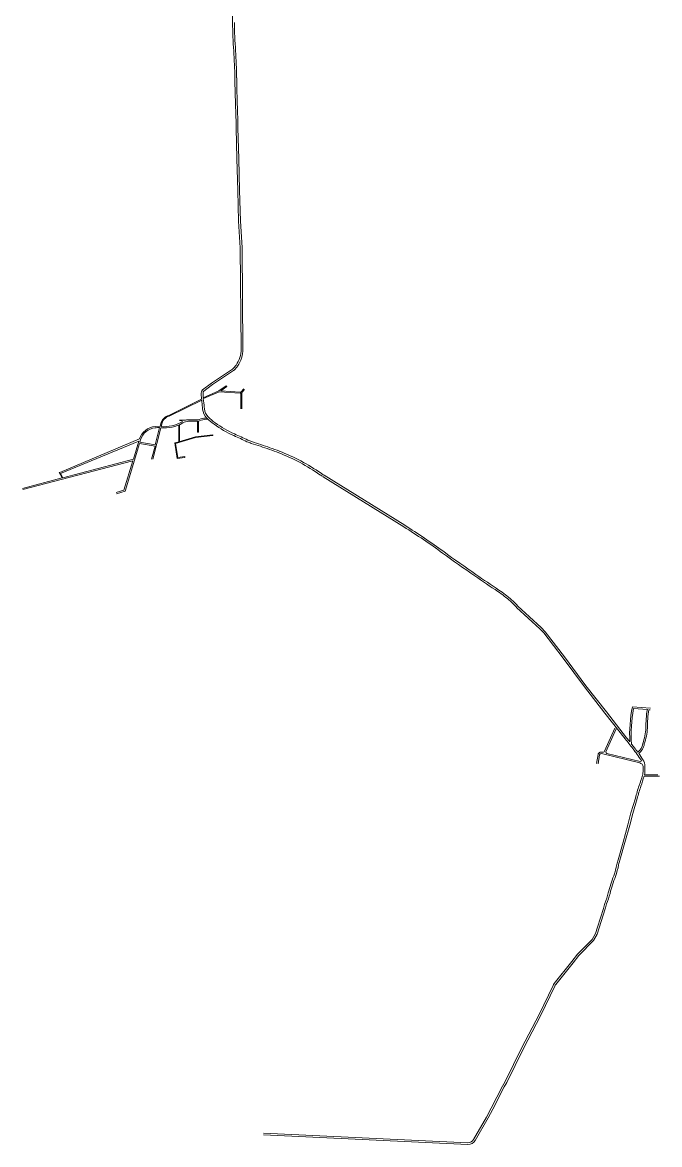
# Model space of a CAD drawing. Header units: metres. Extents: x 274894 to 280157, y 1481353 to 1490589.
# Drawn here: x 277685 to 280157, y 1481353 to 1485708 of the extents above; entities that cross this region are included whole.
import ezdxf

# ---------------------------------------------------------------- set-up
doc = ezdxf.new("R2010")
doc.units = ezdxf.units.M
doc.layers.add('_LOTLINE', color=4, linetype='Continuous', lineweight=0)

msp = doc.modelspace()

# ---------------------------------------------------------------- linework, layer by layer
at = {"layer": '_LOTLINE'}
for p, q in [((278498, 1485834.6), (278500.2, 1485708)), ((278514, 1485298.6), (278517.1, 1485178.4)), ((278521, 1485298.5), (278524.1, 1485178.5)), ((278517.1, 1485178.4), (278520.4, 1485056.4)), ((278524.1, 1485178.5), (278527.4, 1485056.6)), ((278520.4, 1485056.4), (278523.5, 1484936.7)), ((278527.4, 1485056.6), (278530.5, 1484937)), ((278523.5, 1484936.7), (278530, 1484833.8)), ((278530.5, 1484937), (278537, 1484834)), ((278530, 1484833.8), (278533.3, 1484440.2)), ((278537, 1484834), (278540.3, 1484440.2)), ((278499.9, 1484362.2), (278418.9, 1484308.3)), ((278504.2, 1484356.7), (278423, 1484302.6)), ((278418.9, 1484308.3), (278384, 1484282.2)), ((278386.5, 1484251.8), (278447.4, 1484278.4)), ((278386.9, 1484248.3), (278448.1, 1484274.3)), ((278423, 1484302.6), (278388.2, 1484276.6)), ((278447.4, 1484278.3), (278474.9, 1484297.8)), ((278448.1, 1484274.3), (278530, 1484269.1)), ((278478.3, 1484295.8), (278454.2, 1484278.4)), ((278454.3, 1484278.4), (278530.2, 1484273.1)), ((278474.9, 1484297.8), (278478.3, 1484295.8)), ((278532.3, 1484273.1), (278543.9, 1484286.5)), ((278536.2, 1484271.5), (278547, 1484283.9)), ((278253.6, 1484183), (278380.2, 1484245.5)), ((278530, 1484269.1), (278532.2, 1484269.1)), ((278530.2, 1484273.1), (278532.3, 1484273.1)), ((278219.7, 1484140.8), (278223.8, 1484155)), ((278364.7, 1484118.3), (278364.7, 1484161.1)), ((278367.7, 1484161.2), (278367.7, 1484118.3)), ((278367.7, 1484118.3), (278364.7, 1484118.3)), ((278424.3, 1484104.7), (278423.9, 1484107.7)), ((278139.4, 1484091.5), (277830.4, 1483962)), ((278137, 1484083.5), (277832.4, 1483957.4)), ((278199.5, 1484063.3), (278139.3, 1484074.3)), ((278200.4, 1484068.2), (278140.8, 1484079.1)), ((278199.5, 1484063.3), (278185.4, 1484013)), ((277830.4, 1483962), (277827.7, 1483960.9)), ((277827.7, 1483960.9), (277839.4, 1483940.5)), ((277832.4, 1483957.4), (277841.8, 1483941.1)), ((278852.2, 1483945.2), (279164.6, 1483750.6)), ((278855.5, 1483951.4), (279168.3, 1483756.5)), ((279602.5, 1483438.2), (279692.8, 1483355)), ((279607.4, 1483443.2), (279697.7, 1483359.9)), ((279697.7, 1483359.9), (279712.7, 1483343.5)), ((279692.8, 1483355), (279707.3, 1483339)), ((279707.3, 1483339), (279783.1, 1483241.5)), ((279712.7, 1483343.5), (279788.6, 1483245.7)), ((279783.1, 1483241.5), (279865.6, 1483129.3)), ((279788.6, 1483245.7), (279871.1, 1483133.6)), ((279865.6, 1483129.3), (279945, 1483028.1)), ((279871.1, 1483133.6), (279950.5, 1483032.4)), ((279945, 1483028.1), (280023.6, 1482927.9)), ((279950.5, 1483032.4), (280029.1, 1482932.2)), ((280051.6, 1483051.5), (280121.5, 1483046.6)), ((280056.2, 1483045.2), (280109.7, 1483041.4)), ((280115.7, 1483041), (280121, 1483040.6)), ((279943.6, 1482880.3), (279983.7, 1482969)), ((279949.1, 1482877.8), (279989.2, 1482966.5)), ((279918.1, 1482867.2), (279912.2, 1482832.2)), ((279924, 1482866.3), (279918.1, 1482831.2)), ((280080.3, 1482834.2), (279931.6, 1482870.5)), ((280081.7, 1482840.1), (279952.7, 1482870.8)), ((280096.8, 1482782.7), (280156.9, 1482782.7)), ((280098.3, 1482788.7), (280150.5, 1482788.7)), ((280063.7, 1482697.9), (280046.1, 1482640.2)), ((280070.4, 1482696.1), (280052.8, 1482638.3)), ((280046.1, 1482640.2), (280034.2, 1482594.3)), ((280052.8, 1482638.3), (280041, 1482592.5)), ((280034.2, 1482594.3), (280015.3, 1482527.4)), ((280041, 1482592.5), (280022, 1482525.4)), ((280015.3, 1482527.4), (279995.8, 1482458.8)), ((280022, 1482525.4), (280002.5, 1482456.9)), ((279938.9, 1482269.7), (279915.8, 1482196.8)), ((279945.6, 1482267.8), (279922.5, 1482194.7)), ((279915.8, 1482196.8), (279908.1, 1482172.6)), ((279922.5, 1482194.7), (279914.6, 1482169.8)), ((279895, 1482149.8), (279839, 1482092.2)), ((279900.6, 1482145.5), (279844.3, 1482087.5)), ((279908.1, 1482172.6), (279895, 1482149.8)), ((279914.6, 1482169.8), (279900.6, 1482145.5)), ((279816.2, 1482063.6), (279748.4, 1481979)), ((279821.6, 1482059.2), (279753.9, 1481974.6)), ((279839, 1482092.2), (279816.2, 1482063.6)), ((279844.3, 1482087.5), (279821.6, 1482059.2)), ((279743.7, 1481970.8), (279690.2, 1481858.1)), ((279750.2, 1481968.1), (279696.4, 1481855)), ((279690.2, 1481858.1), (279622.6, 1481729.5)), ((279696.4, 1481855), (279628.8, 1481726.3)), ((279622.6, 1481729.5), (279557.6, 1481598.1)), ((279628.8, 1481726.3), (279563.8, 1481594.8)), ((279547.3, 1481580.3), (279503.3, 1481494.5)), ((279553.4, 1481576.9), (279509.5, 1481491.3)), ((279557.6, 1481598.1), (279547.3, 1481580.3)), ((279563.8, 1481594.8), (279553.4, 1481576.9)), ((279503.3, 1481494.5), (279485.6, 1481460.1)), ((279509.5, 1481491.3), (279491.7, 1481456.7)), ((279485.6, 1481460.1), (279435.3, 1481372.9)), ((279491.7, 1481456.7), (279441.3, 1481369.4)), ((279413.5, 1481353.5), (278620.1, 1481391.2)), ((279413.7, 1481360.5), (278620.5, 1481398.2))]:
    msp.add_line(p, q, dxfattribs=at)
for points in [[(278223.1, 1484139.9), (278226.7, 1484154.3, -0.140629), (278235.2, 1484169, -0.122696), (278254.7, 1484180.2), (278380.5, 1484242.7)], [(278221.9, 1484135, 0.159329), (278306.8, 1484153.6, -0.117673), (278329.7, 1484160.7, -0.032027), (278349.7, 1484160.7, 0.099083), (278378.7, 1484164.6, -0.103836), (278405.7, 1484167.6)], [(278304.2, 1484157.9, 0.251739), (278303.1, 1484162.9), (278293.9, 1484162.9)], [(278329.4, 1484165.7, 0.043249), (278313.8, 1484164.3), (278294, 1484164.3)], [(278139.4, 1484091.5, -0.293945), (278199.7, 1484140), (278219.8, 1484141)], [(278140.8, 1484079.1), (278143.6, 1484088.2, -0.301028), (278200.2, 1484135.1, 0.014647), (278217.1, 1484136.3)]]:
    msp.add_lwpolyline(points, format="xyb", dxfattribs=at)
for points in [[(278532.2, 1484209.1), (278532.2, 1484269.4)], [(278536.2, 1484209.1), (278536.2, 1484271.6)], [(278291.5, 1484081.1), (278291.5, 1484145.8)], [(278294.5, 1484081.6), (278294.5, 1484147.3)], [(278191.2, 1484012.7), (278221.9, 1484135)], [(278200.4, 1484068.2), (278217.1, 1484136.2)], [(278278.6, 1484077.2), (278356, 1484099.9), (278423.9, 1484107.7)], [(278279.5, 1484074.3), (278356.6, 1484096.9), (278424.3, 1484104.7), (278424.3, 1484104.7)], [(278050.5, 1483879.3), (278083.1, 1483888.8), (278139.4, 1484074.3)], [(278115.7, 1484013.3), (278137, 1484083.5)], [(278287.7, 1484019.1), (278315.2, 1484023.2), (278315.6, 1484020.3), (278285.8, 1484015.8), (278276.7, 1484076.6), (278278.6, 1484077.2)], [(278287.7, 1484019.1), (278279.5, 1484074.3)], [(278115.7, 1484013.3), (277841.8, 1483941.1)], [(278113.6, 1484006.6), (277686.4, 1483895)], [(278049.1, 1483884.1), (278079.1, 1483892.8), (278113.6, 1484006.6)], [(277839.4, 1483940.5), (277685.1, 1483899.8)]]:
    msp.add_lwpolyline(points, dxfattribs=at)
for centre, radius, start, end in [((280736.6, 1485747.6), 2236.7, 181.0155, 183.8492), ((280736.6, 1485747.6), 2229.7, 181.0155, 183.8492), ((276512.9, 1485463.4), 1996.5, 0.8458, 3.8492), ((276512.9, 1485463.4), 2003.5, 0.8458, 3.8492), ((284246.1, 1485577.6), 5737.5, 180.84584, 181.99665), ((284246.1, 1485577.6), 5730.5, 180.84584, 181.99665), ((284246.1, 1485577.6), 5737.5, 181.99665, 182.48941), ((284246.1, 1485577.6), 5730.5, 181.99665, 182.48941), ((278171.4, 1485313.5), 342.9, 357.5106, 2.4894), ((278171.4, 1485313.5), 349.9, 357.5508, 2.4894), ((278427.8, 1484439.3), 105.5, 324.6688, 0.4774), ((278427.8, 1484439.3), 112.5, 324.6688, 0.4774), ((278427.8, 1484439.3), 105.5, 313.0898, 319.4352), ((278427.8, 1484439.3), 112.5, 312.7918, 319.4352), ((278427.8, 1484439.3), 105.5, 319.4352, 324.6688), ((278427.8, 1484439.3), 112.5, 319.4352, 324.6688), ((278468, 1484263.7), 89.3, 173.3018, 186.6982), ((278391.1, 1484272.7), 11.9, 126.6982, 173.3018), ((278391.1, 1484272.7), 4.86, 126.6982, 173.3018), ((276309.2, 1484010.2), 2084.3, 6.4842, 6.6982), ((276309.2, 1484010.2), 2084.3, 5.5985, 6.4067), ((278468, 1484263.7), 82.3, 173.3018, 186.6982), ((276309.2, 1484010.2), 2091.3, 6.6361, 6.6982), ((276309.2, 1484010.2), 2091.3, 5.5985, 6.5398), ((276309.2, 1484010.2), 2084.3, 5.43, 5.5985), ((278440.9, 1484212.8), 57, 185.43, 224.8914), ((276309.2, 1484010.2), 2091.3, 5.43, 5.5985), ((278440.9, 1484212.8), 50, 185.43, 224.8914), ((278235.8, 1484274.1), 134.8, 264.6129, 300.514), ((278256.5, 1484146.9), 33.6, 133.99, 166.01), ((278267.6, 1484135.4), 49.6, 106.3316, 133.99), ((278339.7, 1484005.3), 160.7, 86.3312, 93.6688), ((278354.4, 1484235.2), 69.7, 266.3312, 288.9655), ((278397.1, 1484111.1), 61.6, 86.811, 108.9655), ((278553.3, 1484324.7), 215.6, 224.8914, 234.6373), ((278553.3, 1484324.7), 208.6, 224.8914, 234.6373), ((278701.9, 1484534.1), 472.4, 234.6373, 245.3627), ((278701.9, 1484534.1), 465.4, 234.6373, 245.3627), ((275122.9, 1476730.5), 8112.8, 64.96441, 65.36266), ((275122.9, 1476730.5), 8119.8, 64.96441, 65.36266), ((278614.6, 1484206.1), 138, 244.9644, 252.4269), ((278614.6, 1484206.1), 131, 244.9644, 252.4269), ((277962.2, 1482146.2), 2022.8, 70.3279, 72.4269), ((277962.2, 1482146.2), 2029.8, 70.3279, 72.4269), ((277962.2, 1482146.2), 2029.8, 69.2373, 70.3279), ((277962.2, 1482146.2), 2022.8, 69.2373, 70.3279), ((278422, 1483359.1), 725.6, 54.8841, 69.2373), ((278422, 1483359.1), 732.6, 54.8841, 69.2373), ((278887.2, 1484020.6), 83, 234.8841, 245.1159), ((278887.2, 1484020.6), 76, 234.8841, 245.4335), ((277867.1, 1481668.4), 2460.3, 53.8224, 58.0719), ((277867.1, 1481668.4), 2453.3, 53.8224, 58.0719), ((282576.6, 1488108.5), 5525, 233.8224, 235.4103), ((282576.6, 1488108.5), 5518, 233.8224, 235.4103), ((282576.6, 1488108.5), 5525, 235.4103, 236.535), ((282576.6, 1488108.5), 5518, 235.4103, 236.535), ((279305.8, 1483160.2), 406.6, 47.9796, 56.535), ((279305.8, 1483160.2), 413.6, 47.9796, 56.535), ((279305.8, 1483160.2), 406.6, 43.1417, 47.9796), ((279305.8, 1483160.2), 413.6, 43.1773, 47.9796), ((280570.1, 1482946), 529.2, 168.4952, 183.2431), ((280585.4, 1482945.8), 538.4, 169.3699, 184.0632), ((280435.1, 1482980.2), 331.1, 169.335, 181.8639), ((280435.1, 1482980.2), 325.1, 169.2115, 181.8639), ((279821.6, 1482996), 283.8, 342.3284, 354.7719), ((279821.6, 1482996), 289.8, 342.3284, 354.7719), ((257003.1, 1464867.5), 29259.6, 38.02241, 38.11532), ((257003.1, 1464867.5), 29266.6, 38.07516, 38.11532), ((257003.1, 1464867.5), 29266.6, 38.02241, 38.05441), ((279556.8, 1482502.7), 629.7, 32.7613, 38.0224), ((279556.8, 1482502.7), 636.7, 35.9264, 38.0224), ((280039.7, 1482917.6), 52.8, 308.3137, 350.6048), ((280039.7, 1482917.6), 58.8, 308.0422, 350.6048), ((279556.8, 1482502.7), 636.7, 32.7495, 35.386), ((280044.9, 1482818.9), 55.2, 1.569, 30.6937), ((279996.2, 1482809), 97.1, 346.6608, 354.4729), ((280497.4, 1482807.5), 404.6, 178.1607, 181.1052), ((280044.9, 1482818.9), 48.2, 1.8094, 3.3765), ((279996.2, 1482809), 104.1, 348.7614, 354.7009), ((280497.4, 1482807.5), 397.6, 178.1298, 181.1624), ((279134, 1483074.7), 999.2, 340.832, 343.2421), ((279134, 1483074.7), 1006.2, 340.832, 343.1311), ((280530.1, 1482589.4), 478.9, 160.832, 166.9016), ((280530.1, 1482589.4), 471.9, 160.832, 166.9299), ((280237.9, 1482390.1), 251.7, 164.1679, 168.4504), ((280237.9, 1482390.1), 244.7, 164.1679, 168.4504), ((279675.8, 1482505), 322.1, 340.3433, 348.4504), ((279675.8, 1482505), 329.1, 340.3433, 348.4504), ((280871.6, 1482077.8), 947.7, 160.3433, 164.5852), ((280871.6, 1482077.8), 940.7, 160.3433, 164.5852), ((279479.6, 1482461.6), 496.2, 339.699, 344.5852), ((279479.6, 1482461.6), 503.2, 339.699, 344.5852), ((280124.4, 1482223.1), 191.3, 159.699, 165.907), ((280124.4, 1482223.1), 184.3, 159.699, 165.9723), ((279772.8, 1481959.5), 31.1, 141.3209, 158.6791), ((279772.8, 1481959.5), 24.1, 141.3209, 159.2364), ((279413.7, 1481385.4), 31.9, 269.6831, 330), ((279413.7, 1481385.4), 24.9, 270, 330)]:
    msp.add_arc(centre, radius, start, end, dxfattribs=at)
msp.add_open_spline([(279933, 1482876.4), (279932.6, 1482876.5), (279932.2, 1482876.6), (279930.9, 1482876.7), (279930, 1482876.7), (279928.4, 1482876.5), (279927.6, 1482876.4), (279926.1, 1482875.9), (279925.3, 1482875.7), (279923.9, 1482875), (279923.2, 1482874.6), (279921.9, 1482873.6), (279921.3, 1482873.1), (279920.1, 1482871.8), (279919.5, 1482871.1), (279918.7, 1482869.6), (279918.4, 1482868.9), (279918.2, 1482867.8), (279918.1, 1482867.5), (279918.1, 1482867.2)], degree=3, knots=[0, 0, 0, 0, 0.545526, 0.545526, 1.71807, 1.71807, 2.890613, 2.890613, 4.063157, 4.063157, 5.2357, 5.2357, 6.408243, 6.408243, 7.580787, 7.580787, 8.441764, 8.441764, 8.752696, 8.752696, 8.752696, 8.752696], dxfattribs=at)
for points in [[(279931.6, 1482870.5), (279928.8, 1482871.2), (279924.5, 1482869.1), (279924, 1482866.3)], [(279933, 1482876.4), (279936.7, 1482875.5), (279942.1, 1482876.9), (279943.6, 1482880.3)], [(279952.7, 1482870.8), (279950.1, 1482871.4), (279948, 1482875.4), (279949.1, 1482877.8)], [(280081.7, 1482840.1), (280083.6, 1482839.6), (280087.4, 1482841.8), (280086.3, 1482843.4)], [(280080.3, 1482834.2), (280086.4, 1482832.7), (280093.2, 1482826.7), (280093, 1482820.4)]]:
    msp.add_open_spline(points, degree=3, dxfattribs=at)

doc.saveas('drawing.dxf')
